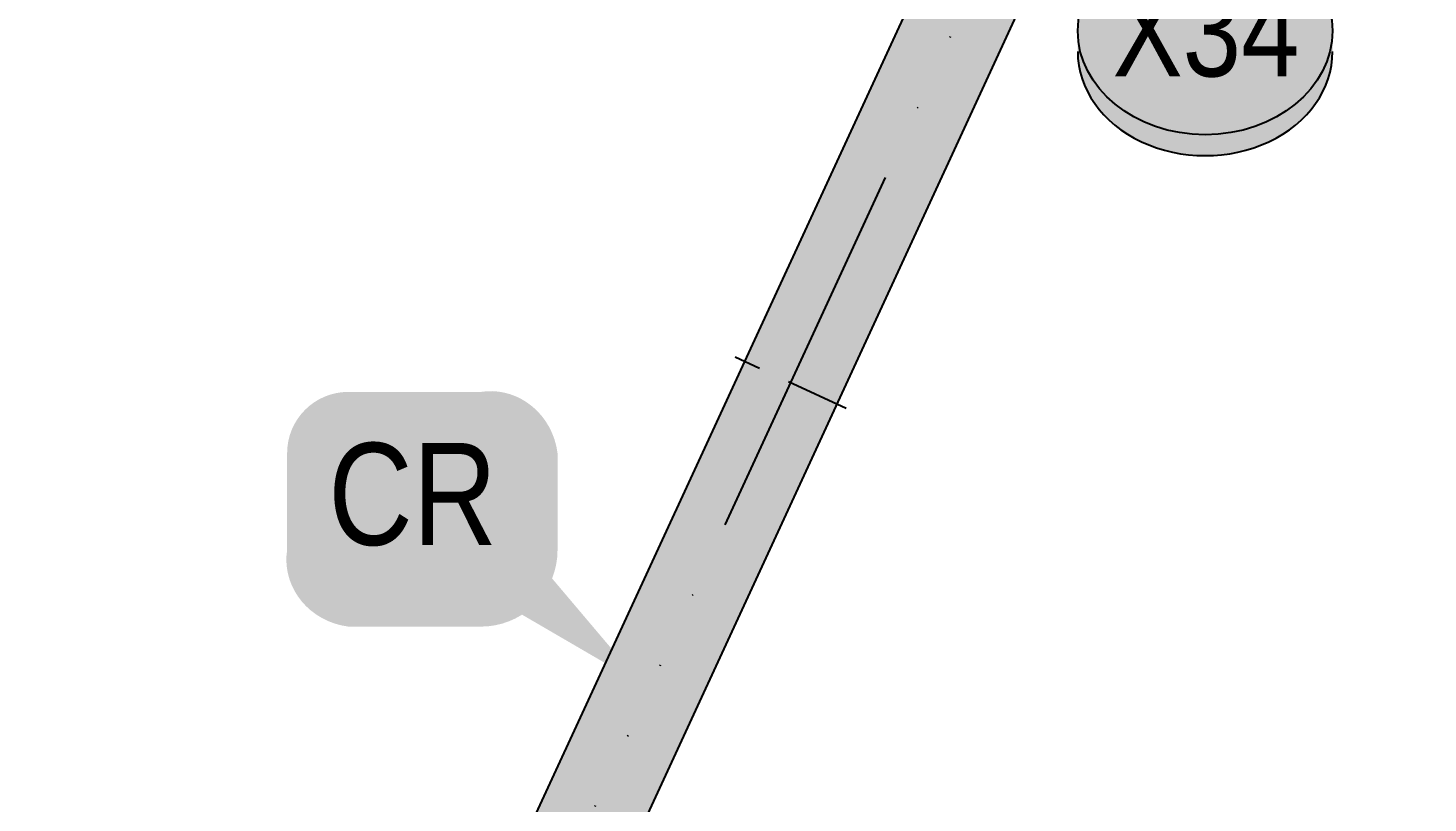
# Model space of a CAD drawing. Extents: x 88833 to 97610, y 5963373 to 5974710.
# Drawn here: x 93992.9 to 94130.1, y 5969804.2 to 5969880.1 of the extents above; entities that cross this region are included whole.
import ezdxf
from ezdxf.enums import TextEntityAlignment as Align

# ---------------------------------------------------------------- set-up
doc = ezdxf.new("R2010")
doc.units = 0
doc.header["$LTSCALE"] = 5
doc.linetypes.add('COOP2', pattern=[10, 5, -1, 0, -1, 0, -1, 0, -1, 0, -1])
doc.linetypes.add('foc-TIELINE', pattern=[1.875, 1.25, -0.625])
for name, color, linetype in [('P-APEX RECON PAY ITEMS', 240, 'Continuous'), ('P-APEX RECON-10m BUFFER', 51, 'COOP2'), ('P-APEX RECON-URBAN', 30, 'COOP2'), ('P-APEX RECON-WORK AREA', 104, 'Continuous'), ('P-BUFFER-PURPLE', 187, 'foc-TIELINE'), ('P-CROSSINGS', 250, 'Continuous')]:
    doc.layers.add(name, color=color, linetype=linetype)
doc.styles.add('80', font='ARIALN.TTF', dxfattribs={"height": 10})
doc.styles.add('Crossing', font='ARIALN.TTF', dxfattribs={"height": 10})

# ---------------------------------------------------------------- blocks, each defined once
blk = doc.blocks.new('*U656')
at = {"true_color": 0xffffa8}
h = blk.add_hatch(color=51, dxfattribs=at)
edge = h.paths.add_edge_path()
edge.add_line((-6.5, -11.5), (6.5, -11.5))
edge.add_arc((6.5, -5.5), 6, 270, 360)
edge.add_line((12.5, -5.5), (12.5, 4))
edge.add_arc((6.5, 4), 6, 0, 90)
edge.add_line((6.5, 10), (-6.5, 10))
edge.add_arc((-6.5, 4), 6, 90, 180)
edge.add_line((-12.5, 4), (-12.5, -5.5))
edge.add_arc((-6.5, -5.5), 6, 180, 270)
at = {"color": 240, "flags": 128}
blk.add_lwpolyline([(-6.5, -11.5, 3, 3, 0), (6.5, -11.5, 3, 3, 0.414214), (12.5, -5.5, 3, 3, 0), (12.5, 4, 3, 0, 0.414214), (6.5, 10, 0, 0, 0), (-6.5, 10, 0, 0, 0.414214), (-12.5, 4, 0, 0, 0), (-12.5, -5.5, 0, 3, 0.414214)], format="xyseb", close=True, dxfattribs=at)
for points in [[(-1, -11.44, 0, 10, 0), (0, 0, 5, 5, 0)], [(22.25, -18.66, 0, 10, 0), (0, 0, 5, 5, 0)]]:
    blk.add_lwpolyline(points, format="xyseb", dxfattribs=at)
at = {"color": 4, "style": '80'}
blk.add_attdef('OTHER_001', (-14.7, -5), '', height=10, dxfattribs=at)
blk = doc.blocks.new('xing2')
h = blk.add_hatch(color=50)
h.dxf.hatch_style = 1
edge = h.paths.add_edge_path()
edge.add_ellipse((0, 0), major_axis=(-12.5, 0), ratio=0.816297, start_angle=0, end_angle=360)
h = blk.add_hatch(color=250)
h.dxf.hatch_style = 1
edge = h.paths.add_edge_path()
edge.add_ellipse((0, -2.05), major_axis=(-12.5, 0), ratio=0.816297, start_angle=0, end_angle=180)
edge.add_line((12.5, -2.05), (12.5, 0))
edge.add_ellipse((0, 0), major_axis=(-12.5, 0), ratio=0.816297, start_angle=0, end_angle=180, ccw=False)
edge.add_line((-12.5, 0), (-12.5, -2.05))
at = {"color": 250}
blk.add_ellipse((0, 0), major_axis=(-12.5, 0), ratio=0.816297, dxfattribs=at)
blk.add_ellipse((0, -2.05), major_axis=(-12.5, 0), ratio=0.816297, start_param=0, end_param=3.141593, dxfattribs=at)
at = {"color": 250, "style": 'Crossing'}
blk.add_attdef('CROSSING', text='', height=9, dxfattribs=at).set_placement((0.09, 0.02), align=Align.MIDDLE_CENTER)
at = {"color": 250, "style": 'Crossing', "flags": 1}
for tag, p in [('OWNER', (0.09, -12.49)), ('DESCRIPTION', (0.09, -25.77)), ('LOCATION', (0.09, -39.3)), ('DWG_REF', (0.09, -52.84))]:
    blk.add_attdef(tag, text='', height=9, dxfattribs=at).set_placement(p, align=Align.MIDDLE_CENTER)

msp = doc.modelspace()

# ---------------------------------------------------------------- hatches: boundary and pattern name
at = {"layer": 'P-APEX RECON-10m BUFFER', "transparency": 33554687}
h = msp.add_hatch(color=256, dxfattribs=at)
h.dxf.hatch_style = 1
h.paths.add_polyline_path([(94088.061, 5969929.255), (94088.395, 5969911.433), (94083.399, 5969911.34), (94083.758, 5969892.189), (94018.082, 5969749.946), (93976.506, 5969748.498), (93960.005, 5969748.164), (93959.904, 5969753.159), (93939.924, 5969752.755), (93940.025, 5969747.76), (93915.833, 5969747.271), (93916.032, 5969737.281), (93940.227, 5969737.77), (93940.328, 5969732.775), (93960.308, 5969733.179), (93960.207, 5969738.174), (93976.781, 5969738.509), (94024.576, 5969740.174), (94094.473, 5969891.559), (94103.754, 5969891.733), (94103.38, 5969911.714), (94098.385, 5969911.62), (94098.171, 5969923.028), (94127.818, 5969923.895), (94129.967, 5969927.733), (94130.082, 5969930.141), (94125.075, 5969930.035), (94125.033, 5969929.147), (94124.842, 5969928.806), (94098.078, 5969928.024), (94098.051, 5969929.466)])

# ---------------------------------------------------------------- linework, layer by layer
at = {"layer": 'P-APEX RECON-URBAN', "ltscale": 1.5, "flags": 128}
msp.add_lwpolyline([(93093.277, 5969087.636), (93209.515, 5969089.439), (93280.365, 5969128.999), (93423.097, 5969131.342), (93425.828, 5969132.457), (93427.062, 5969134.641), (93466.302, 5969690.798), (93468.065, 5969692.712), (93470.784, 5969693.376), (93802.835, 5969700.294), (93815.799, 5969740.252), (93976.643, 5969743.504), (94021.329, 5969745.06), (94093.577, 5969901.536), (94092.09, 5969980.958), (94091.442, 5969981.967)], dxfattribs=at)
at = {"layer": 'P-APEX RECON-WORK AREA', "flags": 128}
msp.add_lwpolyline([(94024.576, 5969740.174), (94094.473, 5969891.559), (94103.754, 5969891.733), (94103.38, 5969911.714), (94098.385, 5969911.62), (94098.171, 5969923.028), (94127.818, 5969923.895), (94129.967, 5969927.733), (94130.082, 5969930.141), (94125.075, 5969930.035), (94125.033, 5969929.147), (94124.842, 5969928.806), (94098.078, 5969928.024), (94098.051, 5969929.466), (94088.061, 5969929.255), (94088.395, 5969911.433), (94083.399, 5969911.34), (94083.758, 5969892.189), (94018.082, 5969749.946)], dxfattribs=at)
at = {"layer": 'P-BUFFER-PURPLE'}
msp.add_line((94073.075, 5969842.831), (94062.189, 5969847.857), dxfattribs=at)

# ---------------------------------------------------------------- block references
at = {"layer": 'P-APEX RECON PAY ITEMS'}
ref = msp.add_blockref('*U656', (94030.78, 5969834.46), dxfattribs=at)
ref.add_attrib('OTHER_001', 'CR', (94022.318, 5969829.456), dxfattribs={"layer": '0', "color": 4, "height": 10, "style": '80'})
at = {"layer": 'P-CROSSINGS', "xscale": 0.9992045070000001, "yscale": 0.9992045070000001, "zscale": 0.9992045070000001}
msp.add_blockref('xing2', (94108.242, 5969879.852), dxfattribs=at).add_auto_attribs({'CROSSING': 'X34'})

doc.saveas('drawing.dxf')
